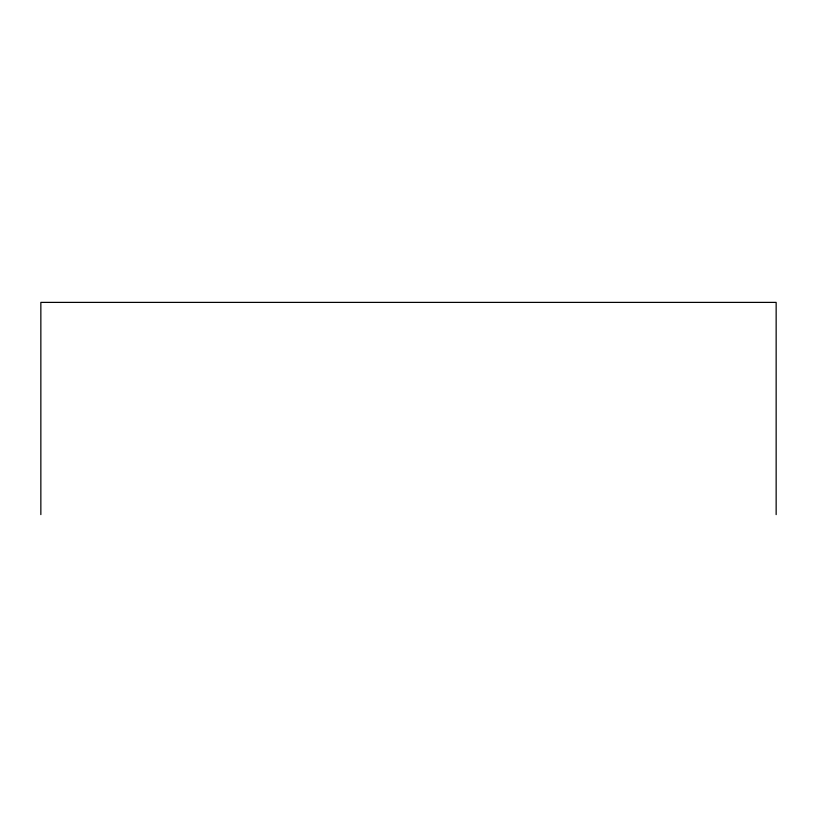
<?xml version="1.0" encoding="UTF-8"?>
<svg xmlns="http://www.w3.org/2000/svg" width="817" height="817" viewBox="0 0 817 817"><rect width="100%" height="100%" fill="white"/><g stroke="black" fill="none" stroke-linecap="round" stroke-linejoin="round"><path stroke-width="1.23" d="M776.15 514.608L776.15 302.392L40.85 302.392L40.85 514.608"/></g></svg>
